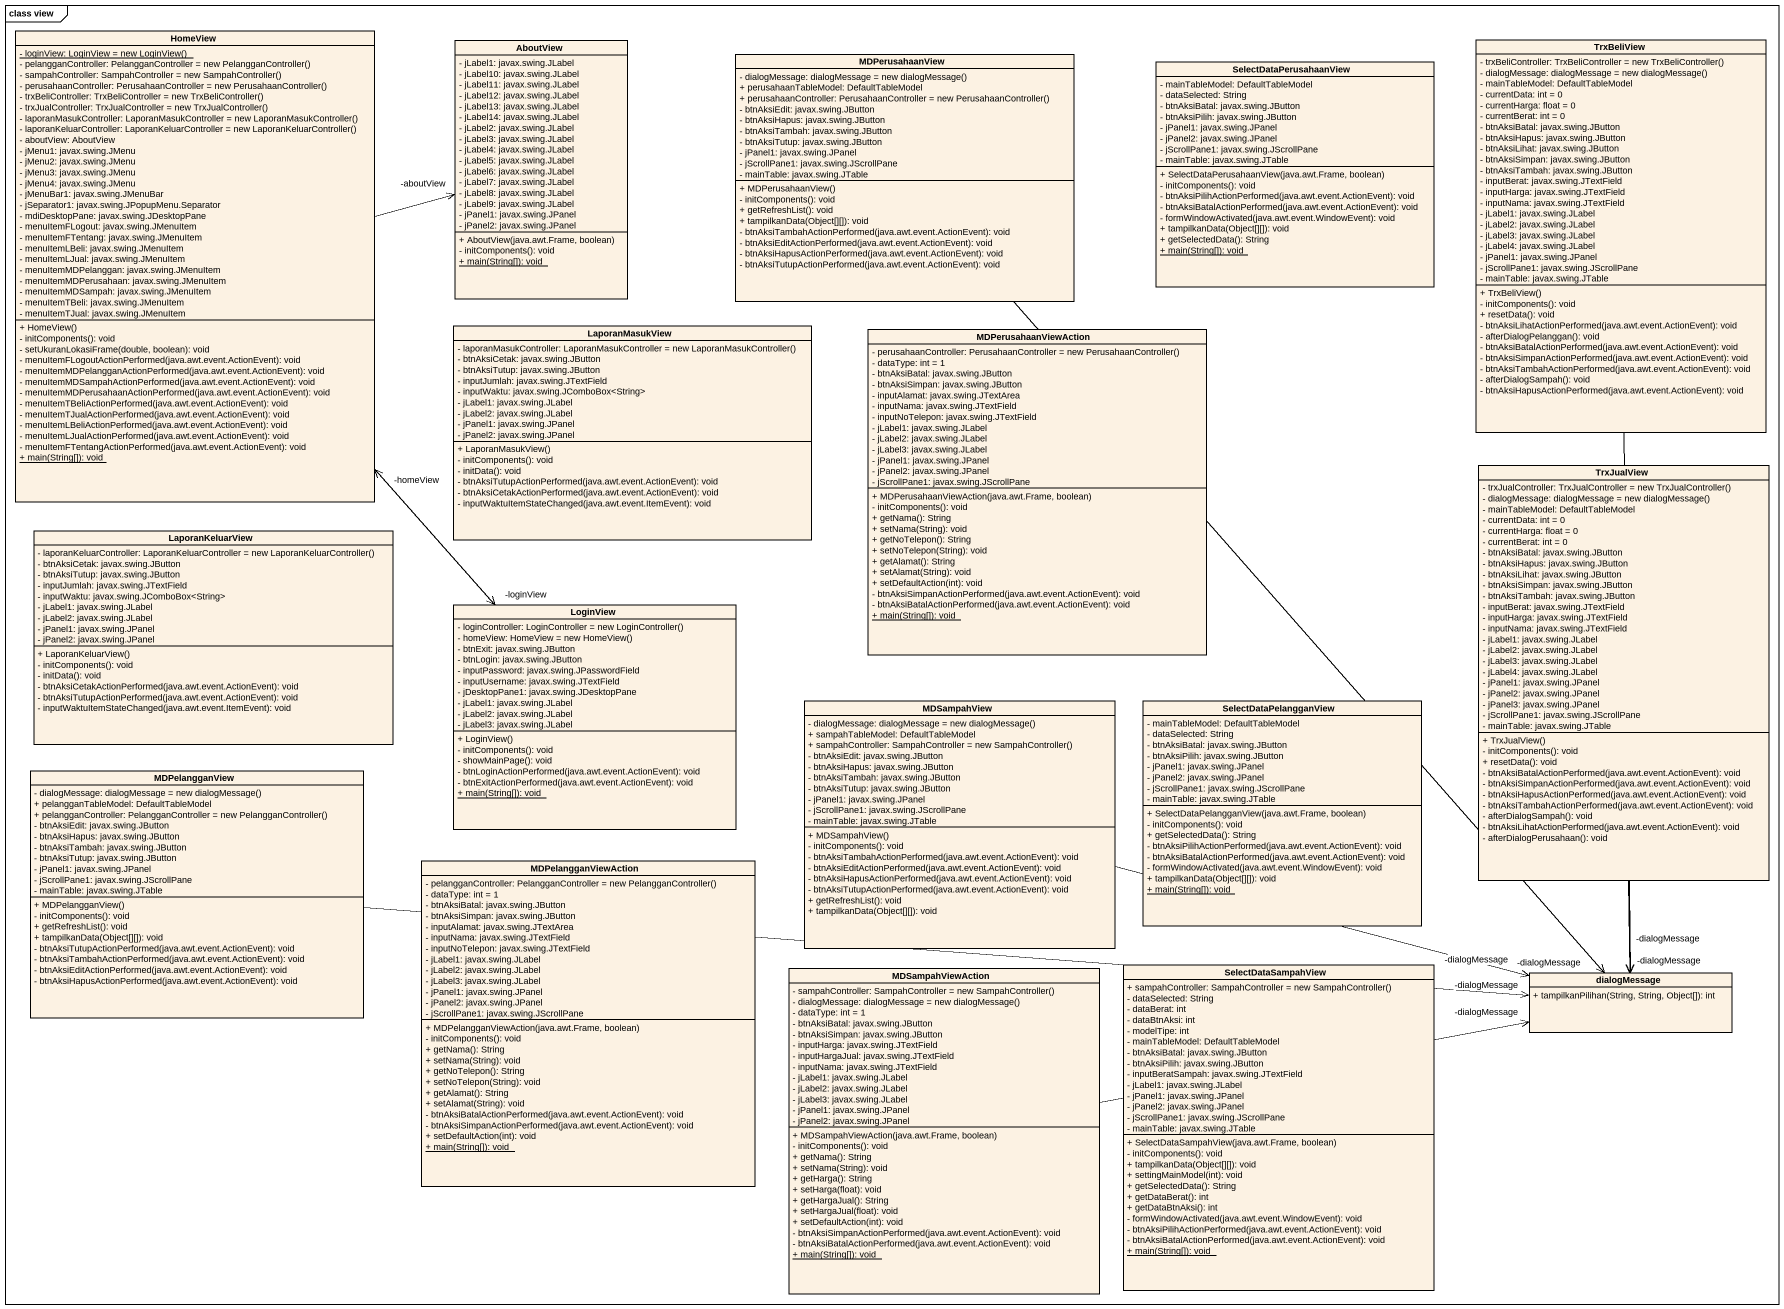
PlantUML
@startuml
mainframe class view
hide circle
hide empty members
skinparam classAttributeIconSize 0
class HomeView {
  {static} {field} - loginView: LoginView = new LoginView()
  {field} - pelangganController: PelangganController = new PelangganController()
  {field} - sampahController: SampahController = new SampahController()
  {field} - perusahaanController: PerusahaanController = new PerusahaanController()
  {field} - trxBeliController: TrxBeliController = new TrxBeliController()
  {field} - trxJualController: TrxJualController = new TrxJualController()
  {field} - laporanMasukController: LaporanMasukController = new LaporanMasukController()
  {field} - laporanKeluarController: LaporanKeluarController = new LaporanKeluarController()
  - aboutView: AboutView
  - jMenu1: javax.swing.JMenu
  - jMenu2: javax.swing.JMenu
  - jMenu3: javax.swing.JMenu
  - jMenu4: javax.swing.JMenu
  - jMenuBar1: javax.swing.JMenuBar
  - jSeparator1: javax.swing.JPopupMenu.Separator
  - mdiDesktopPane: javax.swing.JDesktopPane
  - menuItemFLogout: javax.swing.JMenuItem
  - menuItemFTentang: javax.swing.JMenuItem
  - menuItemLBeli: javax.swing.JMenuItem
  - menuItemLJual: javax.swing.JMenuItem
  - menuItemMDPelanggan: javax.swing.JMenuItem
  - menuItemMDPerusahaan: javax.swing.JMenuItem
  - menuItemMDSampah: javax.swing.JMenuItem
  - menuItemTBeli: javax.swing.JMenuItem
  - menuItemTJual: javax.swing.JMenuItem
  + HomeView()
  - initComponents(): void
  - setUkuranLokasiFrame(double, boolean): void
  - menuItemFLogoutActionPerformed(java.awt.event.ActionEvent): void
  - menuItemMDPelangganActionPerformed(java.awt.event.ActionEvent): void
  - menuItemMDSampahActionPerformed(java.awt.event.ActionEvent): void
  - menuItemMDPerusahaanActionPerformed(java.awt.event.ActionEvent): void
  - menuItemTBeliActionPerformed(java.awt.event.ActionEvent): void
  - menuItemTJualActionPerformed(java.awt.event.ActionEvent): void
  - menuItemLBeliActionPerformed(java.awt.event.ActionEvent): void
  - menuItemLJualActionPerformed(java.awt.event.ActionEvent): void
  - menuItemFTentangActionPerformed(java.awt.event.ActionEvent): void
  {static} + main(String[]): void
}
class AboutView {
  - jLabel1: javax.swing.JLabel
  - jLabel10: javax.swing.JLabel
  - jLabel11: javax.swing.JLabel
  - jLabel12: javax.swing.JLabel
  - jLabel13: javax.swing.JLabel
  - jLabel14: javax.swing.JLabel
  - jLabel2: javax.swing.JLabel
  - jLabel3: javax.swing.JLabel
  - jLabel4: javax.swing.JLabel
  - jLabel5: javax.swing.JLabel
  - jLabel6: javax.swing.JLabel
  - jLabel7: javax.swing.JLabel
  - jLabel8: javax.swing.JLabel
  - jLabel9: javax.swing.JLabel
  - jPanel1: javax.swing.JPanel
  - jPanel2: javax.swing.JPanel
  + AboutView(java.awt.Frame, boolean)
  - initComponents(): void
  {static} + main(String[]): void
}
class MDPerusahaanView {
  {field} - dialogMessage: dialogMessage = new dialogMessage()
  + perusahaanTableModel: DefaultTableModel
  {field} + perusahaanController: PerusahaanController = new PerusahaanController()
  - btnAksiEdit: javax.swing.JButton
  - btnAksiHapus: javax.swing.JButton
  - btnAksiTambah: javax.swing.JButton
  - btnAksiTutup: javax.swing.JButton
  - jPanel1: javax.swing.JPanel
  - jScrollPane1: javax.swing.JScrollPane
  - mainTable: javax.swing.JTable
  + MDPerusahaanView()
  - initComponents(): void
  + getRefreshList(): void
  + tampilkanData(Object[][]): void
  - btnAksiTambahActionPerformed(java.awt.event.ActionEvent): void
  - btnAksiEditActionPerformed(java.awt.event.ActionEvent): void
  - btnAksiHapusActionPerformed(java.awt.event.ActionEvent): void
  - btnAksiTutupActionPerformed(java.awt.event.ActionEvent): void
}
class SelectDataPerusahaanView {
  - mainTableModel: DefaultTableModel
  - dataSelected: String
  - btnAksiBatal: javax.swing.JButton
  - btnAksiPilih: javax.swing.JButton
  - jPanel1: javax.swing.JPanel
  - jPanel2: javax.swing.JPanel
  - jScrollPane1: javax.swing.JScrollPane
  - mainTable: javax.swing.JTable
  + SelectDataPerusahaanView(java.awt.Frame, boolean)
  - initComponents(): void
  - btnAksiPilihActionPerformed(java.awt.event.ActionEvent): void
  - btnAksiBatalActionPerformed(java.awt.event.ActionEvent): void
  - formWindowActivated(java.awt.event.WindowEvent): void
  + tampilkanData(Object[][]): void
  + getSelectedData(): String
  {static} + main(String[]): void
}
class TrxBeliView {
  {field} - trxBeliController: TrxBeliController = new TrxBeliController()
  {field} - dialogMessage: dialogMessage = new dialogMessage()
  - mainTableModel: DefaultTableModel
  - currentData: int = 0
  - currentHarga: float = 0
  - currentBerat: int = 0
  - btnAksiBatal: javax.swing.JButton
  - btnAksiHapus: javax.swing.JButton
  - btnAksiLihat: javax.swing.JButton
  - btnAksiSimpan: javax.swing.JButton
  - btnAksiTambah: javax.swing.JButton
  - inputBerat: javax.swing.JTextField
  - inputHarga: javax.swing.JTextField
  - inputNama: javax.swing.JTextField
  - jLabel1: javax.swing.JLabel
  - jLabel2: javax.swing.JLabel
  - jLabel3: javax.swing.JLabel
  - jLabel4: javax.swing.JLabel
  - jPanel1: javax.swing.JPanel
  - jScrollPane1: javax.swing.JScrollPane
  - mainTable: javax.swing.JTable
  + TrxBeliView()
  - initComponents(): void
  + resetData(): void
  - btnAksiLihatActionPerformed(java.awt.event.ActionEvent): void
  - afterDialogPelanggan(): void
  - btnAksiBatalActionPerformed(java.awt.event.ActionEvent): void
  - btnAksiSimpanActionPerformed(java.awt.event.ActionEvent): void
  - btnAksiTambahActionPerformed(java.awt.event.ActionEvent): void
  - afterDialogSampah(): void
  - btnAksiHapusActionPerformed(java.awt.event.ActionEvent): void
}
class LaporanMasukView {
  {field} - laporanMasukController: LaporanMasukController = new LaporanMasukController()
  - btnAksiCetak: javax.swing.JButton
  - btnAksiTutup: javax.swing.JButton
  - inputJumlah: javax.swing.JTextField
  - inputWaktu: javax.swing.JComboBox<String>
  - jLabel1: javax.swing.JLabel
  - jLabel2: javax.swing.JLabel
  - jPanel1: javax.swing.JPanel
  - jPanel2: javax.swing.JPanel
  + LaporanMasukView()
  - initComponents(): void
  - initData(): void
  - btnAksiTutupActionPerformed(java.awt.event.ActionEvent): void
  - btnAksiCetakActionPerformed(java.awt.event.ActionEvent): void
  - inputWaktuItemStateChanged(java.awt.event.ItemEvent): void
}
class MDPerusahaanViewAction {
  {field} - perusahaanController: PerusahaanController = new PerusahaanController()
  - dataType: int = 1
  - btnAksiBatal: javax.swing.JButton
  - btnAksiSimpan: javax.swing.JButton
  - inputAlamat: javax.swing.JTextArea
  - inputNama: javax.swing.JTextField
  - inputNoTelepon: javax.swing.JTextField
  - jLabel1: javax.swing.JLabel
  - jLabel2: javax.swing.JLabel
  - jLabel3: javax.swing.JLabel
  - jPanel1: javax.swing.JPanel
  - jPanel2: javax.swing.JPanel
  - jScrollPane1: javax.swing.JScrollPane
  + MDPerusahaanViewAction(java.awt.Frame, boolean)
  - initComponents(): void
  + getNama(): String
  + setNama(String): void
  + getNoTelepon(): String
  + setNoTelepon(String): void
  + getAlamat(): String
  + setAlamat(String): void
  + setDefaultAction(int): void
  - btnAksiSimpanActionPerformed(java.awt.event.ActionEvent): void
  - btnAksiBatalActionPerformed(java.awt.event.ActionEvent): void
  {static} + main(String[]): void
}
class TrxJualView {
  {field} - trxJualController: TrxJualController = new TrxJualController()
  {field} - dialogMessage: dialogMessage = new dialogMessage()
  - mainTableModel: DefaultTableModel
  - currentData: int = 0
  - currentHarga: float = 0
  - currentBerat: int = 0
  - btnAksiBatal: javax.swing.JButton
  - btnAksiHapus: javax.swing.JButton
  - btnAksiLihat: javax.swing.JButton
  - btnAksiSimpan: javax.swing.JButton
  - btnAksiTambah: javax.swing.JButton
  - inputBerat: javax.swing.JTextField
  - inputHarga: javax.swing.JTextField
  - inputNama: javax.swing.JTextField
  - jLabel1: javax.swing.JLabel
  - jLabel2: javax.swing.JLabel
  - jLabel3: javax.swing.JLabel
  - jLabel4: javax.swing.JLabel
  - jPanel1: javax.swing.JPanel
  - jPanel2: javax.swing.JPanel
  - jPanel3: javax.swing.JPanel
  - jScrollPane1: javax.swing.JScrollPane
  - mainTable: javax.swing.JTable
  + TrxJualView()
  - initComponents(): void
  + resetData(): void
  - btnAksiBatalActionPerformed(java.awt.event.ActionEvent): void
  - btnAksiSimpanActionPerformed(java.awt.event.ActionEvent): void
  - btnAksiHapusActionPerformed(java.awt.event.ActionEvent): void
  - btnAksiTambahActionPerformed(java.awt.event.ActionEvent): void
  - afterDialogSampah(): void
  - btnAksiLihatActionPerformed(java.awt.event.ActionEvent): void
  - afterDialogPerusahaan(): void
}
class LaporanKeluarView {
  {field} - laporanKeluarController: LaporanKeluarController = new LaporanKeluarController()
  - btnAksiCetak: javax.swing.JButton
  - btnAksiTutup: javax.swing.JButton
  - inputJumlah: javax.swing.JTextField
  - inputWaktu: javax.swing.JComboBox<String>
  - jLabel1: javax.swing.JLabel
  - jLabel2: javax.swing.JLabel
  - jPanel1: javax.swing.JPanel
  - jPanel2: javax.swing.JPanel
  + LaporanKeluarView()
  - initComponents(): void
  - initData(): void
  - btnAksiCetakActionPerformed(java.awt.event.ActionEvent): void
  - btnAksiTutupActionPerformed(java.awt.event.ActionEvent): void
  - inputWaktuItemStateChanged(java.awt.event.ItemEvent): void
}
class LoginView {
  {field} - loginController: LoginController = new LoginController()
  {field} - homeView: HomeView = new HomeView()
  - btnExit: javax.swing.JButton
  - btnLogin: javax.swing.JButton
  - inputPassword: javax.swing.JPasswordField
  - inputUsername: javax.swing.JTextField
  - jDesktopPane1: javax.swing.JDesktopPane
  - jLabel1: javax.swing.JLabel
  - jLabel2: javax.swing.JLabel
  - jLabel3: javax.swing.JLabel
  + LoginView()
  - initComponents(): void
  - showMainPage(): void
  - btnLoginActionPerformed(java.awt.event.ActionEvent): void
  - btnExitActionPerformed(java.awt.event.ActionEvent): void
  {static} + main(String[]): void
}
class MDSampahView {
  {field} - dialogMessage: dialogMessage = new dialogMessage()
  + sampahTableModel: DefaultTableModel
  {field} + sampahController: SampahController = new SampahController()
  - btnAksiEdit: javax.swing.JButton
  - btnAksiHapus: javax.swing.JButton
  - btnAksiTambah: javax.swing.JButton
  - btnAksiTutup: javax.swing.JButton
  - jPanel1: javax.swing.JPanel
  - jScrollPane1: javax.swing.JScrollPane
  - mainTable: javax.swing.JTable
  + MDSampahView()
  - initComponents(): void
  - btnAksiTambahActionPerformed(java.awt.event.ActionEvent): void
  - btnAksiEditActionPerformed(java.awt.event.ActionEvent): void
  - btnAksiHapusActionPerformed(java.awt.event.ActionEvent): void
  - btnAksiTutupActionPerformed(java.awt.event.ActionEvent): void
  + getRefreshList(): void
  + tampilkanData(Object[][]): void
}
class SelectDataPelangganView {
  - mainTableModel: DefaultTableModel
  - dataSelected: String
  - btnAksiBatal: javax.swing.JButton
  - btnAksiPilih: javax.swing.JButton
  - jPanel1: javax.swing.JPanel
  - jPanel2: javax.swing.JPanel
  - jScrollPane1: javax.swing.JScrollPane
  - mainTable: javax.swing.JTable
  + SelectDataPelangganView(java.awt.Frame, boolean)
  - initComponents(): void
  + getSelectedData(): String
  - btnAksiPilihActionPerformed(java.awt.event.ActionEvent): void
  - btnAksiBatalActionPerformed(java.awt.event.ActionEvent): void
  - formWindowActivated(java.awt.event.WindowEvent): void
  + tampilkanData(Object[][]): void
  {static} + main(String[]): void
}
class MDPelangganView {
  {field} - dialogMessage: dialogMessage = new dialogMessage()
  + pelangganTableModel: DefaultTableModel
  {field} + pelangganController: PelangganController = new PelangganController()
  - btnAksiEdit: javax.swing.JButton
  - btnAksiHapus: javax.swing.JButton
  - btnAksiTambah: javax.swing.JButton
  - btnAksiTutup: javax.swing.JButton
  - jPanel1: javax.swing.JPanel
  - jScrollPane1: javax.swing.JScrollPane
  - mainTable: javax.swing.JTable
  + MDPelangganView()
  - initComponents(): void
  + getRefreshList(): void
  + tampilkanData(Object[][]): void
  - btnAksiTutupActionPerformed(java.awt.event.ActionEvent): void
  - btnAksiTambahActionPerformed(java.awt.event.ActionEvent): void
  - btnAksiEditActionPerformed(java.awt.event.ActionEvent): void
  - btnAksiHapusActionPerformed(java.awt.event.ActionEvent): void
}
class MDPelangganViewAction {
  {field} - pelangganController: PelangganController = new PelangganController()
  - dataType: int = 1
  - btnAksiBatal: javax.swing.JButton
  - btnAksiSimpan: javax.swing.JButton
  - inputAlamat: javax.swing.JTextArea
  - inputNama: javax.swing.JTextField
  - inputNoTelepon: javax.swing.JTextField
  - jLabel1: javax.swing.JLabel
  - jLabel2: javax.swing.JLabel
  - jLabel3: javax.swing.JLabel
  - jPanel1: javax.swing.JPanel
  - jPanel2: javax.swing.JPanel
  - jScrollPane1: javax.swing.JScrollPane
  + MDPelangganViewAction(java.awt.Frame, boolean)
  - initComponents(): void
  + getNama(): String
  + setNama(String): void
  + getNoTelepon(): String
  + setNoTelepon(String): void
  + getAlamat(): String
  + setAlamat(String): void
  - btnAksiBatalActionPerformed(java.awt.event.ActionEvent): void
  - btnAksiSimpanActionPerformed(java.awt.event.ActionEvent): void
  + setDefaultAction(int): void
  {static} + main(String[]): void
}
class MDSampahViewAction {
  {field} - sampahController: SampahController = new SampahController()
  {field} - dialogMessage: dialogMessage = new dialogMessage()
  - dataType: int = 1
  - btnAksiBatal: javax.swing.JButton
  - btnAksiSimpan: javax.swing.JButton
  - inputHarga: javax.swing.JTextField
  - inputHargaJual: javax.swing.JTextField
  - inputNama: javax.swing.JTextField
  - jLabel1: javax.swing.JLabel
  - jLabel2: javax.swing.JLabel
  - jLabel3: javax.swing.JLabel
  - jPanel1: javax.swing.JPanel
  - jPanel2: javax.swing.JPanel
  + MDSampahViewAction(java.awt.Frame, boolean)
  - initComponents(): void
  + getNama(): String
  + setNama(String): void
  + getHarga(): String
  + setHarga(float): void
  + getHargaJual(): String
  + setHargaJual(float): void
  + setDefaultAction(int): void
  - btnAksiSimpanActionPerformed(java.awt.event.ActionEvent): void
  - btnAksiBatalActionPerformed(java.awt.event.ActionEvent): void
  {static} + main(String[]): void
}
class SelectDataSampahView {
  {field} + sampahController: SampahController = new SampahController()
  - dataSelected: String
  - dataBerat: int
  - dataBtnAksi: int
  - modelTipe: int
  - mainTableModel: DefaultTableModel
  - btnAksiBatal: javax.swing.JButton
  - btnAksiPilih: javax.swing.JButton
  - inputBeratSampah: javax.swing.JTextField
  - jLabel1: javax.swing.JLabel
  - jPanel1: javax.swing.JPanel
  - jPanel2: javax.swing.JPanel
  - jScrollPane1: javax.swing.JScrollPane
  - mainTable: javax.swing.JTable
  + SelectDataSampahView(java.awt.Frame, boolean)
  - initComponents(): void
  + tampilkanData(Object[][]): void
  + settingMainModel(int): void
  + getSelectedData(): String
  + getDataBerat(): int
  + getDataBtnAksi(): int
  - formWindowActivated(java.awt.event.WindowEvent): void
  - btnAksiPilihActionPerformed(java.awt.event.ActionEvent): void
  - btnAksiBatalActionPerformed(java.awt.event.ActionEvent): void
  {static} + main(String[]): void
}
class dialogMessage {
  + tampilkanPilihan(String, String, Object[]): int
}
HomeView -right-> "-aboutView" AboutView
HomeView --> "-loginView" LoginView
MDPerusahaanView --> "-dialogMessage" dialogMessage
TrxBeliView --> "-dialogMessage" dialogMessage
TrxJualView --> "-dialogMessage" dialogMessage
LoginView -up-> "-homeView" HomeView
MDSampahView -right-> "-dialogMessage" dialogMessage
MDPelangganView -right-> "-dialogMessage" dialogMessage
MDSampahViewAction -right-> "-dialogMessage" dialogMessage
@enduml
